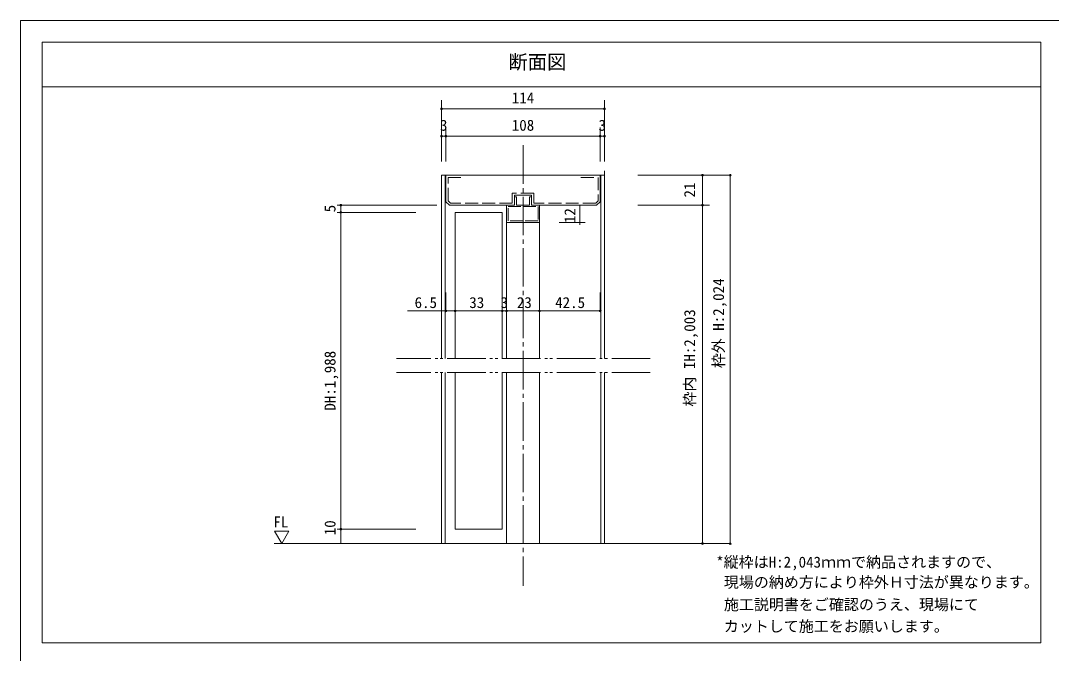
# Model space of a CAD drawing. Units: millimetres on the paper, enlarged 5 times, with parts at other scales. Extents: x -1000 to 1000, y -692 to 692.
# Drawn here: x -1000 to 202, y -46 to 692 of the extents above; entities that cross this region are included whole.
import ezdxf
from ezdxf.enums import TextEntityAlignment as Align

# ---------------------------------------------------------------- set-up
doc = ezdxf.new("R2010")
doc.units = ezdxf.units.MM
doc.header["$LTSCALE"] = 5
doc.header["$PDMODE"] = 32
doc.header["$PDSIZE"] = 2
for name, pattern in [('CHAIN2', [12, 9, -1, 1, -1]), ('DASHED3', [4, 3, -1]), ('DOUBLE_CHAIN2', [12.8, 9, -1, 0.6, -0.6, 0.6, -1])]:
    doc.linetypes.add(name, pattern=pattern)
for name, color, linetype, lineweight in [('1-0_下線', 7, 'Continuous', 20), ('1-1_0', 7, 'Continuous', 20), ('2-0_18', 7, 'Continuous', 20)]:
    doc.layers.add(name, color=color, linetype=linetype, lineweight=lineweight)
doc.styles.add('ＭＳ ゴシック', font='')
doc.styles.get('ＭＳ ゴシック').set_extended_font_data('MS Gothic')

msp = doc.modelspace()

# ---------------------------------------------------------------- linework, layer by layer
at = {"layer": '1-0_下線'}
for p, q in [((-975, 667.5), (190, 667.5)), ((-975, 667.5), (190, 667.5)), ((-975, -33.75), (-975, 667.5)), ((190, -33.75), (190, 667.5)), ((190, -33.75), (190, 667.5)), ((190, -33.75), (190, 667.5)), ((190, 615), (-975, 615)), ((-975, 615), (190, 615)), ((190, -33.75), (-975, -33.75))]:
    msp.add_line(p, q, dxfattribs=at)
for points in [[(190, -33.75), (-975, -33.75), (-975, 667.5)], [(-975, 615), (190, 615), (-975, 615)]]:
    msp.add_lwpolyline(points, dxfattribs=at)
at = {"layer": '1-1_0'}
for p, q in [((-975, 667.5), (190, 667.5)), ((190, -33.75), (190, 667.5)), ((-975, 615), (190, 615))]:
    msp.add_line(p, q, dxfattribs=at)
msp.add_lwpolyline([(-1000, -692.5), (1000, -692.5), (1000, 692.5), (-1000, 692.5)], close=True, dxfattribs=at)
msp.add_lwpolyline([(190, -33.75), (-975, -33.75), (-975, 667.5)], dxfattribs=at)
at = {"layer": '2-0_18', "color": 4, "lineweight": 9}
for p, q in [((-508.888, 599.456), (-508.888, 528.052)), ((-508.888, 589.456), (-318.888, 589.456)), ((-318.888, 599.456), (-318.888, 528.052)), ((-508.888, 567.58), (-508.888, 528.052)), ((-503.888, 567.58), (-503.888, 528.052)), ((-323.888, 567.58), (-323.888, 528.052)), ((-318.888, 567.58), (-318.888, 528.052)), ((-503.888, 557.58), (-508.888, 557.58)), ((-323.888, 557.58), (-503.888, 557.58)), ((-318.888, 557.58), (-323.888, 557.58))]:
    msp.add_line(p, q, dxfattribs=at)
at = {"layer": '2-0_18', "linetype": 'CHAIN2'}
msp.add_line((-413.888, 546.918), (-413.888, 32.812), dxfattribs=at)
at = {"layer": '2-0_18'}
for p, q in [((-508.888, 511.95), (-503.888, 511.95)), ((-508.888, 297.839), (-508.888, 511.95)), ((-504.721, 297.839), (-504.721, 511.95)), ((-503.888, 511.95), (-413.888, 511.95)), ((-503.888, 511.95), (-323.888, 511.95)), ((-503.888, 481.117), (-503.888, 511.95)), ((-318.888, 511.95), (-323.888, 511.95)), ((-323.888, 511.95), (-323.888, 481.117)), ((-323.055, 297.839), (-323.055, 511.95)), ((-318.888, 297.839), (-318.888, 516.95)), ((-318.888, 297.839), (-318.888, 511.95)), ((-279.861, 511.95), (-172.091, 511.95)), ((-204.431, 511.95), (-204.431, 82.066)), ((-172.091, 511.95), (-172.091, 82.066)), ((-421.388, 486.95), (-421.388, 476.95)), ((-401.388, 479.45), (-401.388, 491.117)), ((-514.389, 476.95), (-630.581, 476.95)), ((-626.512, 82.066), (-626.512, 476.95)), ((-347.73, 476.95), (-347.73, 453.945)), ((-279.861, 476.95), (-199.663, 476.95)), ((-204.431, 476.95), (-196.466, 476.95)), ((-538.795, 468.617), (-630.587, 468.617)), ((-538.789, 468.617), (-630.581, 468.617)), ((-493.055, 468.617), (-493.055, 297.839)), ((-493.055, 468.617), (-438.055, 468.617)), ((-438.055, 468.617), (-438.055, 297.839)), ((-433.055, 456.95), (-433.055, 297.839)), ((-394.721, 456.95), (-394.721, 297.839)), ((-371.735, 456.95), (-341.421, 456.95)), ((-503.888, 375.166), (-503.888, 353.506)), ((-323.888, 375.166), (-323.888, 353.506)), ((-548.543, 353.506), (-323.888, 353.506)), ((-508.888, 82.066), (-508.888, 281.82)), ((-504.721, 82.066), (-504.721, 281.82)), ((-438.055, 281.82), (-438.055, 98.732)), ((-433.055, 82.066), (-433.055, 281.82)), ((-394.721, 82.066), (-394.721, 281.82)), ((-394.721, 82.066), (-394.721, 281.82)), ((-323.055, 82.066), (-323.055, 281.82)), ((-318.888, 82.066), (-318.888, 281.82)), ((-538.795, 98.732), (-630.587, 98.732)), ((-172.091, 82.066), (-704.342, 82.066)), ((-538.789, 82.066), (-692.596, 82.066)), ((-204.431, 82.066), (-196.466, 82.066))]:
    msp.add_line(p, q, dxfattribs=at)
at = {"layer": '2-0_18', "linetype": 'DASHED3'}
for p, q in [((-346.388, 509.45), (-326.388, 509.45)), ((-326.388, 509.45), (-326.388, 482.152))]:
    msp.add_line(p, q, dxfattribs=at)
at = {"layer": '2-0_18', "linetype": 'DOUBLE_CHAIN2'}
for p, q in [((-265.437, 297.839), (-561.611, 297.839)), ((-265.437, 281.82), (-561.611, 281.82))]:
    msp.add_line(p, q, dxfattribs=at)
at = {"layer": '2-0_18', "linetype": 'DASHED3'}
for points in [[(-501.388, 482.152), (-501.388, 509.45), (-481.388, 509.45)], [(-401.388, 491.117), (-426.388, 491.117), (-426.388, 479.45), (-498.686, 479.45), (-501.388, 482.152)], [(-326.388, 482.152), (-329.09, 479.45), (-401.388, 479.45)]]:
    msp.add_lwpolyline(points, dxfattribs=at)
at = {"layer": '2-0_18'}
for points in [[(-403.888, 476.95), (-403.888, 488.617), (-423.888, 488.617), (-423.888, 476.95), (-499.721, 476.95), (-503.888, 481.117)], [(-423.888, 486.95), (-423.888, 476.95), (-433.055, 476.95)], [(-406.388, 486.95), (-406.388, 476.95), (-406.388, 486.95)], [(-406.388, 486.95), (-406.388, 476.95), (-406.388, 479.45), (-406.388, 476.95)], [(-403.888, 486.95), (-403.888, 476.95), (-394.721, 476.95)], [(-323.888, 481.117), (-328.055, 476.95), (-403.888, 476.95)], [(-403.888, 476.95), (-394.721, 476.95), (-394.721, 456.95), (-413.888, 456.95), (-433.055, 456.95), (-433.055, 476.95), (-423.888, 476.95)], [(-421.388, 476.95), (-406.388, 476.95), (-421.388, 476.95)], [(-493.055, 281.82), (-493.055, 98.732), (-438.055, 98.732)]]:
    msp.add_lwpolyline(points, dxfattribs=at)
for points in [[(-421.388, 486.95), (-423.888, 486.95), (-423.888, 476.95), (-423.888, 486.95)], [(-421.388, 486.95), (-421.388, 476.95), (-421.388, 479.45), (-421.388, 476.95)], [(-406.388, 486.95), (-403.888, 486.95), (-403.888, 476.95), (-403.888, 486.95)], [(-695.306, 82.066), (-687.06, 96.408), (-703.656, 96.408)]]:
    msp.add_lwpolyline(points, close=True, dxfattribs=at)
at = {"layer": '2-0_18', "linetype": 'DASHED3'}
msp.add_lwpolyline([(-396.388, 458.617), (-413.888, 458.617), (-431.388, 458.617), (-431.388, 475.284), (-413.888, 475.284), (-396.388, 475.284)], close=True, dxfattribs=at)
at = {"layer": '2-0_18', "color": 4}
for p in [(-508.888, 589.456), (-318.888, 589.456), (-508.888, 557.58), (-503.888, 557.58), (-323.888, 557.58), (-318.888, 557.58)]:
    msp.add_point(p, dxfattribs=at)
at = {"layer": '2-0_18'}
for p in [(-204.431, 511.95), (-172.091, 511.95), (-626.512, 476.95), (-626.512, 468.617), (-204.431, 476.95), (-503.888, 353.506), (-493.055, 353.506), (-438.055, 353.506), (-433.055, 353.506), (-394.721, 353.506), (-323.888, 353.506), (-626.518, 98.732), (-204.431, 82.066), (-172.091, 81.826)]:
    msp.add_point(p, dxfattribs=at)

# ---------------------------------------------------------------- texts
at = {"layer": '1-1_0', "style": 'ＭＳ ゴシック'}
msp.add_text('断面図', height=16.5, dxfattribs=at).set_placement((-430.871, 630.989), align=Align.BOTTOM_LEFT)
at = {"layer": '2-0_18', "style": 'ＭＳ ゴシック'}
for s, p in [('114', (-427.013, 591.956)), ('3', (-510.763, 560.08)), ('108', (-427.013, 560.08)), ('3', (-325.763, 560.08)), ('6.5', (-540.422, 353.089)), ('33', (-476.571, 353.089)), ('3', (-440.042, 353.089)), ('23', (-421.075, 353.113)), ('42.5', (-376.376, 353.089)), ('FL', (-705.136, 96.964)), ('*縦枠はH:2,043ｍｍで納品されますので、', (-188.543, 50.086)), ('現場の納め方により枠外Ｈ寸法が異なります。', (-179.655, 26.623)), ('施工説明書をご確認のうえ、現場にて', (-179.536, 0.488)), ('カットして施工をお願いします。', (-179.655, -24.861))]:
    msp.add_text(s, height=12.83, dxfattribs=at).set_placement(p, align=Align.BOTTOM_LEFT)
for s, p in [('21', (-209.35, 485.948)), ('5', (-628.799, 468.685)), ('12', (-348.968, 456.117)), ('枠外 H:2,024', (-175.591, 286.689)), ('枠内 IH:2,003', (-209.242, 241.872)), ('DH:1,988', (-628.799, 237.169)), ('10', (-628.805, 91.686))]:
    msp.add_text(s, height=12.83, rotation=90, dxfattribs=at).set_placement(p, align=Align.BOTTOM_LEFT)

doc.saveas('drawing.dxf')
